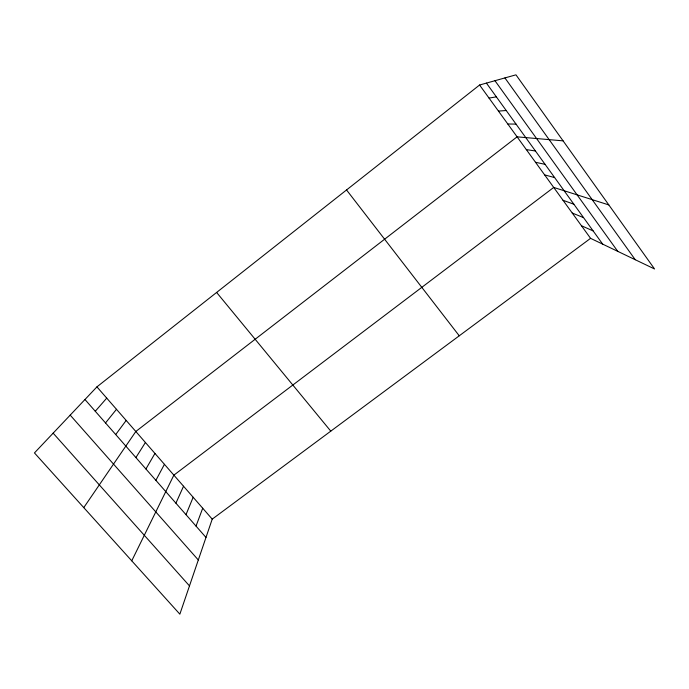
<?xml version="1.0" encoding="UTF-8"?>
<svg xmlns="http://www.w3.org/2000/svg" width="689" height="689" viewBox="0 0 689 689"><rect width="100%" height="100%" fill="white"/><g stroke="black" fill="none" stroke-linecap="round" stroke-linejoin="round"><path stroke-width="1.03" d="M590.568 238.342L212.221 519.136L179.855 614.166L34.45 452.923L96.925 386.873L479.578 85.014L515.958 74.834L654.55 268.968L590.568 238.342L479.578 85.014M196.02 526.086L202.712 508.224M185.996 514.666L193.153 497.26M175.91 503.177L183.541 486.227M131.745 560.82L173.869 475.143L553.715 187.434L608.826 204.926M155.869 480.336L164.438 464.317M145.922 468.985L154.956 453.431M135.905 457.574L145.413 442.493M83.765 507.612L135.819 431.486L517.086 136.835L563.094 140.857M115.709 434.552L126.182 420.428M105.52 422.943L116.484 409.3M95.271 411.264L106.735 398.121M489.035 98.088L496.356 96.856M498.44 111.084L506.226 110.516M507.793 123.994L516.027 124.098M526.318 149.599L535.456 151.003M535.508 162.285L545.077 164.335M544.637 174.894L554.636 177.581M563.008 200.275L573.877 204.228M572.249 213.039L583.549 217.621M581.43 225.734L593.16 230.927M53.139 433.157L189.484 585.9M70.2 415.131L198.311 559.976M84.971 399.517L205.985 537.446M96.925 386.873L212.221 519.136M216.622 292.446L330.789 431.142M346.541 189.957L459.253 335.793M486.425 83.102L602.703 244.156M494.96 80.708L617.766 251.364M504.916 77.926L635.258 259.736"/></g></svg>
